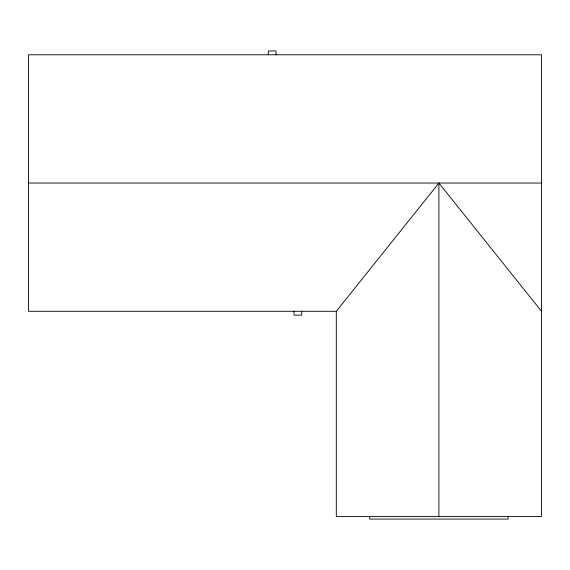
<?xml version="1.0" encoding="UTF-8"?>
<svg xmlns="http://www.w3.org/2000/svg" width="570" height="570" viewBox="0 0 570 570"><rect width="100%" height="100%" fill="white"/><g stroke="black" fill="none" stroke-linecap="round" stroke-linejoin="round"><path stroke-width="0.85" d="M336.3 311.291L28.5 311.291L28.5 54.791L541.5 54.791L541.5 516.491L336.3 516.491L336.3 311.291L438.9 183.041L541.5 311.291M28.5 183.041L541.5 183.041M508.155 516.491L508.155 519.056L369.645 519.056L369.645 516.491M438.9 183.041L438.9 516.491M301.673 311.291L301.673 315.139L293.978 315.139L293.978 311.291M276.022 54.791L276.022 50.944L268.328 50.944L268.328 54.791"/></g></svg>
